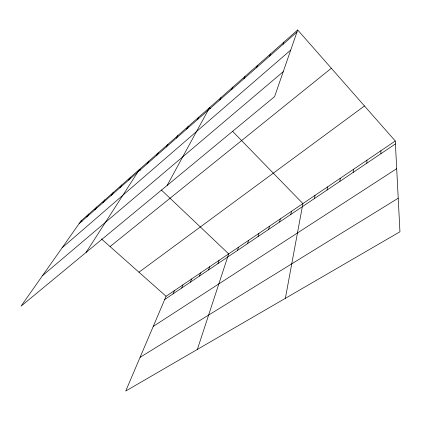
<?xml version="1.0" encoding="UTF-8"?>
<svg xmlns="http://www.w3.org/2000/svg" width="421" height="421" viewBox="0 0 421 421"><rect width="100%" height="100%" fill="white"/><g stroke="black" fill="none" stroke-linecap="round" stroke-linejoin="round"><path stroke-width="0.63" d="M366.854 163.185L366.944 160.201M353.198 172.394L353.393 169.379M339.926 181.34L340.231 178.299M327.038 190.034L327.433 186.966M314.503 198.48L314.992 195.391M285.375 298.315L302.894 203.59L232.429 131.157M290.806 214.463L291.458 211.337M279.591 222.025L280.318 218.878M268.666 229.392L269.466 226.235M258.015 236.576L258.883 233.402M247.632 243.575L248.564 240.391M237.507 250.4L238.496 247.211M197.354 349.435L228.677 253.863L161.375 190.013M217.989 263.562L219.094 260.357M297.694 29.975L274.587 96.63L21.05 306.167L81.079 220.846L297.694 29.975L395.272 141.009L399.95 231.776L125.732 391.025L166.074 296.273L395.272 141.009M208.579 269.908L209.732 266.698M199.391 276.108L200.591 272.887M283.065 44.3L283.901 42.126M190.413 282.159L191.666 278.939M181.646 288.069L182.94 284.849M173.078 293.847L174.41 290.627M269.598 56.14L270.54 53.899M256.552 67.618L257.594 65.308M243.901 78.738L245.038 76.369M231.634 89.531L232.855 87.105M219.73 99.998L221.03 97.525M167.137 185.429L209.547 107.644L210.453 108.571M197.275 119.748L198.717 117.185M186.677 129.068L188.182 126.468M176.367 138.135L177.936 135.499M166.337 146.961L167.958 144.292M156.57 155.549L158.243 152.855M147.055 163.916L148.781 161.19M86.079 252.421L139.556 169.316L140.493 170.205M128.758 180.009L130.568 177.236M119.953 187.755L121.806 184.961M111.365 195.307L113.26 192.492M102.992 202.669L104.918 199.838M94.82 209.858L96.783 207.011M86.842 216.873L88.836 214.01M79.053 223.725L296.963 32.07M62.119 247.795L290.737 50.036M42.532 275.634L283.228 71.696M110.07 246.58L331.332 68.249M138.956 272.208L364.475 105.966M164.7 299.494L395.419 143.919M153.244 326.401L396.698 168.684M140.077 357.329L398.219 198.217M81.079 220.846L82.053 221.714M101.472 238.944L166.074 296.273M380.894 150.75L380.926 153.697"/></g></svg>
